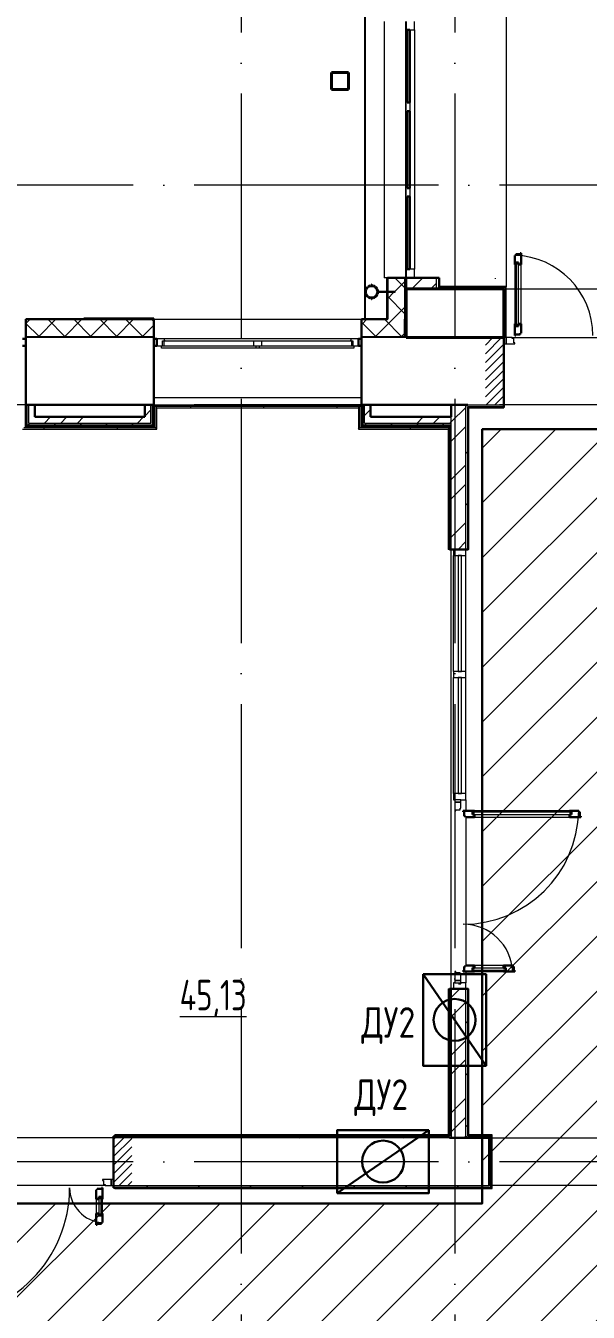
# Model space of a CAD drawing. Header units: millimetres. Extents: x -259809 to 472825, y -397243 to 31861.
# Drawn here: x -36471 to -31864, y -365465 to -354927 of the extents above; entities that cross this region are included whole.
import ezdxf

# ---------------------------------------------------------------- set-up
doc = ezdxf.new("R2010")
doc.units = ezdxf.units.MM
for name, pattern in [('ADSK_Линия сетки', [25, 20, -2.5, 0, -2.5]), ('ADSK_Невидимые', [5, 3, -2]), ('ADSK_Сверху', [450, 300, -150]), ('ADSK_Штриховая_ш2 п1_5', [4.5, 3, -1.5])]:
    doc.linetypes.add(name, pattern=pattern)
for name, color, linetype, lineweight in [('_ Окна', 252, 'Continuous', 30), ('Витраж', 252, 'Continuous', 9), ('Двери', 252, 'Continuous', 9), ('Линии', 7, 'Continuous', 9), ('лс', 5, 'Continuous', 30), ('Марки помещений', 252, 'Continuous', 20), ('Несущие колонны', 252, 'Continuous', 18), ('Обобщенные модели', 252, 'Continuous', 18), ('Ограждение', 252, 'Continuous', 9), ('Окна', 252, 'Continuous', 9), ('Оси', 252, 'Continuous', 9), ('Панели витража', 252, 'Continuous', 9), ('Перекрытие', 252, 'Continuous', 18), ('Стены внутренние', 252, 'Continuous', 18), ('Стены наружные', 252, 'Continuous', 18), ('Стены разрез', 7, 'Continuous', 30), ('Стены штриховка', 7, 'Continuous', 9)]:
    doc.layers.add(name, color=color, linetype=linetype, lineweight=lineweight)
doc.layers.add('Двери открывание', color=7, linetype='Continuous', lineweight=9, true_color=0xc0c0c0)
doc.layers.add('СОТ', color=7, linetype='Continuous')
doc.layers.add('Стены', color=194, linetype='Continuous')
doc.styles.add('GOST 2.304 type A', font='', dxfattribs={"height": 250})
doc.styles.add('GOST Common_3', font='', dxfattribs={"height": 3.5})
doc.styles.get('GOST 2.304 type A').set_extended_font_data('GOST 2.304 type A')
doc.styles.get('GOST Common_3').set_extended_font_data('GOST 2.304 type A')
pattern_1 = [(0, (-32119.8, 94.4), (0, 600), []), (90, (-32119.8, 94.4), (-600, 4e-14), [])]

# ---------------------------------------------------------------- blocks, each defined once
blk = doc.blocks.new('1 этаж')
at = {"layer": 'Двери', "lineweight": 18, "true_color": 0x636466}
h = blk.add_hatch(dxfattribs=at)
h.set_pattern_fill('FP_2', color=251, style=0, pattern_type=2)
h.set_pattern_definition([(45, (-31805.8, -5070.313), (-35.3553, 35.3553), [])])
h.paths.add_polyline_path([(-32556, -5345), (-32556, -4795), (-32706, -4795), (-32706, -5345)])
h.paths.add_polyline_path([(-30806, -5345), (-30656, -5345), (-30656, -4795), (-30806, -4795), (-30806, -4879)])
h = blk.add_hatch(dxfattribs=at)
h.set_pattern_fill('FP_2', color=251, angle=180, style=0, pattern_type=2)
h.set_pattern_definition([(225, (-36375.8, -11545.313), (35.3553, -35.3553), [])])
h.paths.add_polyline_path([(-35601, -11740), (-35601, -11350), (-35751, -11350), (-35751, -11740)])
h.paths.add_polyline_path([(-37401, -11740), (-37251, -11740), (-37251, -11350), (-37401, -11350)])
at = {"layer": 'Обобщенные модели', "lineweight": 9, "true_color": 0x636466}
h = blk.add_hatch(dxfattribs=at)
h.set_pattern_fill('FP_8', color=251, style=0, pattern_type=2)
h.set_pattern_definition([(45, (-32119.82, 94.42), (-106.066, 106.066), [])])
h.paths.add_polyline_path([(-33638, -4468), (-33625, -4467), (-33606, -4457), (-33592, -4439), (-33588, -4420), (-33594, -4397), (-33608, -4380), (-33628, -4371), (-33651, -4372), (-33670, -4382), (-33683, -4400), (-33688, -4420), (-33682, -4442), (-33667, -4460), (-33647, -4468)])
at = {"layer": 'Ограждение', "true_color": 0x636466}
h = blk.add_hatch(dxfattribs=at)
h.set_pattern_fill('FP_25', color=251, style=0, pattern_type=2)
h.set_pattern_definition(pattern_1)
h.paths.add_polyline_path([(-35396, -5370), (-33746, -5370), (-33736, -5360), (-35406, -5360)])
h = blk.add_hatch(dxfattribs=at)
h.set_pattern_fill('FP_25', color=251, style=0, pattern_type=2)
h.set_pattern_definition(pattern_1)
h.paths.add_polyline_path([(-32841, -6530), (-32841, -5370), (-32846, -5365), (-32846, -6530)])
h = blk.add_hatch(dxfattribs=at)
h.set_pattern_fill('FP_25', color=251, style=0, pattern_type=2)
h.set_pattern_definition(pattern_1)
h.paths.add_polyline_path([(-32556, -5370), (-32556, -5365), (-32846, -5365), (-32841, -5370)])
h = blk.add_hatch(dxfattribs=at)
h.set_pattern_fill('FP_25', color=251, style=0, pattern_type=2)
h.set_pattern_definition(pattern_1)
h.paths.add_polyline_path([(-35396, -5545), (-35406, -5535), (-36486, -5535), (-36496, -5545), (-35913, -5545)])
h = blk.add_hatch(dxfattribs=at)
h.set_pattern_fill('FP_25', color=251, style=0, pattern_type=2)
h.set_pattern_definition(pattern_1)
h.paths.add_polyline_path([(-33746, -5545), (-33011, -5545), (-33001, -5535), (-33736, -5535)])
h = blk.add_hatch(dxfattribs=at)
h.set_pattern_fill('FP_25', color=251, style=0, pattern_type=2)
h.set_pattern_definition(pattern_1)
h.paths.add_polyline_path([(-33001, -6530), (-33001, -5535), (-33011, -5545), (-33011, -6530)])
h = blk.add_hatch(dxfattribs=at)
h.set_pattern_fill('FP_25', color=251, style=0, pattern_type=2)
h.set_pattern_definition(pattern_1)
h.paths.add_polyline_path([(-33001, -11335), (-33001, -10130), (-33011, -10130), (-33011, -11325)])
h = blk.add_hatch(dxfattribs=at)
h.set_pattern_fill('FP_26', color=251, style=0, pattern_type=2)
h.set_pattern_definition(pattern_1)
h.paths.add_polyline_path([(-32846, -11330), (-32841, -11325), (-32841, -10130), (-32846, -10130), (-32846, -11119)])
h = blk.add_hatch(dxfattribs=at)
h.set_pattern_fill('FP_25', color=251, style=0, pattern_type=2)
h.set_pattern_definition(pattern_1)
h.paths.add_polyline_path([(-35741, -11335), (-33001, -11335), (-33011, -11325), (-35741, -11325)])
h = blk.add_hatch(dxfattribs=at)
h.set_pattern_fill('FP_25', color=251, style=0, pattern_type=2)
h.set_pattern_definition(pattern_1)
h.paths.add_polyline_path([(-32661, -11330), (-32656, -11330), (-32651, -11325), (-32841, -11325), (-32846, -11330), (-32676, -11330)])
h = blk.add_hatch(dxfattribs=at)
h.set_pattern_fill('FP_25', color=251, style=0, pattern_type=2)
h.set_pattern_definition(pattern_1)
h.paths.add_polyline_path([(-32651, -11765), (-32656, -11760), (-35741, -11760), (-35741, -11765), (-32655, -11765)])
at = {"layer": '_ Окна', "color": 251, "lineweight": 18, "true_color": 0x636466}
for p, q in [((-33356, -2205), (-33356, -2275)), ((-33286, -2275), (-33286, -2205)), ((-33356, -2275), (-33346, -2275)), ((-33326, -2275), (-33286, -2275)), ((-33346, -4235), (-33356, -4235)), ((-33356, -4235), (-33356, -4305)), ((-33286, -4235), (-33326, -4235)), ((-33286, -4305), (-33286, -4235)), ((-35336, -4805), (-35396, -4805)), ((-35396, -4805), (-35396, -4863)), ((-35350, -4863), (-35350, -4822)), ((-35350, -4822), (-35338, -4822)), ((-35332, -4822), (-35336, -4805)), ((-33805, -4805), (-33810, -4822)), ((-33746, -4805), (-33805, -4805)), ((-33804, -4822), (-33792, -4822)), ((-33792, -4822), (-33792, -4863)), ((-33746, -4863), (-33746, -4805)), ((-35396, -4863), (-35358, -4863)), ((-33784, -4863), (-33746, -4863))]:
    blk.add_line(p, q, dxfattribs=at)
at = {"layer": '_ Окна', "color": 251, "true_color": 0x636466}
for p, q in [((-33326, -2275), (-33346, -2275)), ((-33346, -2275), (-33346, -2870)), ((-33326, -2870), (-33326, -2275)), ((-33346, -2870), (-33326, -2870)), ((-33326, -2940), (-33346, -2940)), ((-33346, -2940), (-33346, -3570)), ((-33326, -3570), (-33326, -2940)), ((-33346, -3570), (-33326, -3570)), ((-33326, -3640), (-33346, -3640)), ((-33346, -3640), (-33346, -4235)), ((-33326, -4235), (-33326, -3640)), ((-33346, -4235), (-33326, -4235)), ((-36471, -4805), (-36496, -4805)), ((-35396, -4805), (-35421, -4805)), ((-35396, -4863), (-35396, -4805)), ((-33721, -4805), (-33746, -4805)), ((-33746, -4805), (-33746, -4863)), ((-36496, -4863), (-36471, -4863)), ((-35421, -4863), (-35396, -4863)), ((-33746, -4863), (-33721, -4863))]:
    blk.add_line(p, q, dxfattribs=at)
at = {"layer": 'Витраж', "color": 251, "lineweight": 18, "true_color": 0x636466}
for p, q in [((-32966, -6530), (-32966, -6580)), ((-32866, -6530), (-32966, -6530)), ((-32866, -6580), (-32866, -6530)), ((-32966, -6580), (-32866, -6580))]:
    blk.add_line(p, q, dxfattribs=at)
at = {"layer": 'Витраж', "color": 251, "true_color": 0x636466}
for p, q in [((-32966, -7530), (-32966, -6580)), ((-32866, -7530), (-32866, -6580)), ((-32966, -8530), (-32966, -7580)), ((-32866, -8530), (-32866, -7580))]:
    blk.add_line(p, q, dxfattribs=at)
at = {"layer": 'Витраж', "color": 251, "lineweight": 18, "true_color": 0x636466, "extrusion": (0, 0, -1)}
for p, q in [((-32966, -7530), (-32966, -7580)), ((-32866, -7530), (-32966, -7530)), ((-32966, -7580), (-32866, -7580)), ((-32866, -7580), (-32866, -7530)), ((-32966, -8530), (-32966, -8580)), ((-32866, -8530), (-32966, -8530)), ((-32866, -8580), (-32866, -8530)), ((-32966, -8580), (-32956, -8580)), ((-32906, -8580), (-32866, -8580)), ((-32966, -10080), (-32966, -10130)), ((-32956, -10080), (-32966, -10080)), ((-32866, -10080), (-32906, -10080)), ((-32866, -10130), (-32866, -10080)), ((-32966, -10130), (-32866, -10130))]:
    blk.add_line(p, q, dxfattribs=at)
at = {"layer": 'Двери', "color": 251, "lineweight": 30, "true_color": 0x636466}
for p, q in [((-32414, -4103), (-32422, -4103)), ((-32422, -4103), (-32422, -4112)), ((-32414, -4197), (-32414, -4103)), ((-32456, -4121), (-32464, -4121)), ((-32464, -4121), (-32464, -4197)), ((-32455, -4197), (-32464, -4197)), ((-32422, -4112), (-32456, -4112)), ((-32456, -4112), (-32456, -4121)), ((-32455, -4179), (-32455, -4197)), ((-32434, -4179), (-32455, -4179)), ((-32434, -4197), (-32434, -4179)), ((-32414, -4197), (-32434, -4197)), ((-32464, -4683), (-32464, -4777)), ((-32455, -4683), (-32464, -4683)), ((-32455, -4701), (-32455, -4683)), ((-32434, -4701), (-32455, -4701)), ((-32434, -4683), (-32434, -4701)), ((-32414, -4683), (-32434, -4683)), ((-32414, -4759), (-32414, -4683)), ((-32464, -4777), (-32456, -4777)), ((-32456, -4777), (-32456, -4768)), ((-32456, -4768), (-32422, -4768)), ((-32422, -4768), (-32422, -4759)), ((-32422, -4759), (-32414, -4759)), ((-32794, -8672), (-32888, -8672)), ((-32888, -8672), (-32888, -8680)), ((-32888, -8680), (-32879, -8680)), ((-32879, -8680), (-32879, -8714)), ((-32879, -8714), (-32870, -8714)), ((-32870, -8714), (-32870, -8722)), ((-32870, -8722), (-32794, -8722)), ((-32812, -8681), (-32794, -8681)), ((-32812, -8702), (-32812, -8681)), ((-32794, -8702), (-32812, -8702)), ((-32794, -8681), (-32794, -8672)), ((-32794, -8722), (-32794, -8702)), ((-31942, -8672), (-32018, -8672)), ((-32018, -8681), (-32018, -8672)), ((-32000, -8681), (-32018, -8681)), ((-32018, -8702), (-32000, -8702)), ((-32018, -8722), (-32018, -8702)), ((-32018, -8722), (-31924, -8722)), ((-32000, -8702), (-32000, -8681)), ((-31942, -8680), (-31942, -8672)), ((-31933, -8680), (-31942, -8680)), ((-31933, -8714), (-31933, -8680)), ((-31924, -8714), (-31933, -8714)), ((-31924, -8722), (-31924, -8714)), ((-32879, -9980), (-32888, -9980)), ((-32888, -9980), (-32888, -9988)), ((-32888, -9988), (-32794, -9988)), ((-32879, -9946), (-32879, -9980)), ((-32870, -9946), (-32879, -9946)), ((-32794, -9938), (-32870, -9938)), ((-32870, -9938), (-32870, -9946)), ((-32794, -9958), (-32812, -9958)), ((-32812, -9958), (-32812, -9979)), ((-32812, -9979), (-32794, -9979)), ((-32794, -9938), (-32794, -9958)), ((-32794, -9979), (-32794, -9988)), ((-32482, -9938), (-32558, -9938)), ((-32558, -9938), (-32558, -9958)), ((-32558, -9958), (-32540, -9958)), ((-32558, -9979), (-32558, -9988)), ((-32540, -9979), (-32558, -9979)), ((-32558, -9988), (-32464, -9988)), ((-32540, -9958), (-32540, -9979)), ((-32482, -9946), (-32482, -9938)), ((-32473, -9946), (-32482, -9946)), ((-32473, -9980), (-32473, -9946)), ((-32464, -9980), (-32473, -9980)), ((-32464, -9988), (-32464, -9980)), ((-35885, -11776), (-35893, -11776)), ((-35893, -11776), (-35893, -11852)), ((-35885, -11767), (-35885, -11776)), ((-35851, -11767), (-35885, -11767)), ((-35843, -11758), (-35851, -11758)), ((-35851, -11758), (-35851, -11767)), ((-35843, -11852), (-35843, -11758)), ((-35893, -11852), (-35873, -11852)), ((-35873, -11852), (-35873, -11834)), ((-35873, -11834), (-35852, -11834)), ((-35852, -11834), (-35852, -11852)), ((-35852, -11852), (-35843, -11852)), ((-35893, -11968), (-35893, -12062)), ((-35893, -11968), (-35873, -11968)), ((-35873, -11968), (-35873, -11986)), ((-35873, -11986), (-35852, -11986)), ((-35852, -11968), (-35843, -11968)), ((-35852, -11986), (-35852, -11968)), ((-35843, -12044), (-35843, -11968)), ((-35893, -12062), (-35885, -12062)), ((-35885, -12062), (-35885, -12053)), ((-35885, -12053), (-35851, -12053)), ((-35851, -12053), (-35851, -12044)), ((-35851, -12044), (-35843, -12044))]:
    blk.add_line(p, q, dxfattribs=at)
at = {"layer": 'Двери', "color": 251, "true_color": 0x636466}
for p, q in [((-32464, -4197), (-32464, -4683)), ((-32455, -4179), (-32455, -4701)), ((-32434, -4179), (-32455, -4179)), ((-32434, -4701), (-32434, -4179)), ((-32414, -4683), (-32414, -4197)), ((-32455, -4701), (-32434, -4701)), ((-32556, -4795), (-32556, -4845)), ((-32536, -4795), (-32556, -4795)), ((-32556, -4845), (-32536, -4845)), ((-32536, -4845), (-32536, -4795)), ((-32487, -4795), (-32536, -4795)), ((-32536, -4795), (-32536, -4845)), ((-32536, -4845), (-32464, -4845)), ((-32487, -4803), (-32487, -4795)), ((-32473, -4803), (-32487, -4803)), ((-32473, -4837), (-32473, -4803)), ((-32464, -4837), (-32473, -4837)), ((-32464, -4845), (-32464, -4837)), ((-32906, -8580), (-32956, -8580)), ((-32956, -8580), (-32956, -8600)), ((-32956, -8600), (-32906, -8600)), ((-32906, -8600), (-32956, -8600)), ((-32956, -8600), (-32956, -8672)), ((-32906, -8600), (-32906, -8580)), ((-32906, -8649), (-32906, -8600)), ((-32956, -8672), (-32948, -8672)), ((-32948, -8672), (-32948, -8663)), ((-32948, -8663), (-32914, -8663)), ((-32914, -8663), (-32914, -8649)), ((-32914, -8649), (-32906, -8649)), ((-32812, -8681), (-32812, -8702)), ((-32000, -8681), (-32812, -8681)), ((-32812, -8702), (-32000, -8702)), ((-32018, -8672), (-32794, -8672)), ((-32794, -8722), (-32018, -8722)), ((-32000, -8702), (-32000, -8681)), ((-32948, -9988), (-32956, -9988)), ((-32956, -9988), (-32956, -10060)), ((-32948, -9997), (-32948, -9988)), ((-32914, -9997), (-32948, -9997)), ((-32914, -10011), (-32914, -9997)), ((-32812, -9958), (-32540, -9958)), ((-32812, -9979), (-32812, -9958)), ((-32540, -9979), (-32812, -9979)), ((-32558, -9938), (-32794, -9938)), ((-32794, -9988), (-32558, -9988)), ((-32540, -9958), (-32540, -9979)), ((-32906, -10060), (-32956, -10060)), ((-32956, -10060), (-32956, -10080)), ((-32956, -10060), (-32906, -10060)), ((-32956, -10080), (-32906, -10080)), ((-32906, -10011), (-32914, -10011)), ((-32906, -10060), (-32906, -10011)), ((-32906, -10080), (-32906, -10060)), ((-35771, -11690), (-35843, -11690)), ((-35843, -11690), (-35843, -11698)), ((-35751, -11690), (-35771, -11690)), ((-35771, -11690), (-35771, -11740)), ((-35771, -11740), (-35771, -11690)), ((-35751, -11740), (-35751, -11690)), ((-35843, -11698), (-35834, -11698)), ((-35834, -11698), (-35834, -11732)), ((-35834, -11732), (-35820, -11732)), ((-35820, -11732), (-35820, -11740)), ((-35820, -11740), (-35771, -11740)), ((-35771, -11740), (-35751, -11740)), ((-35893, -11852), (-35893, -11968)), ((-35873, -11834), (-35873, -11986)), ((-35852, -11834), (-35873, -11834)), ((-35852, -11986), (-35852, -11834)), ((-35843, -11968), (-35843, -11852)), ((-35873, -11986), (-35852, -11986))]:
    blk.add_line(p, q, dxfattribs=at)
at = {"layer": 'Двери', "color": 251, "linetype": 'ADSK_Штриховая_ш2 п1_5', "true_color": 0x636466}
for p, q in [((-32556, -4795), (-32706, -4795)), ((-32556, -5345), (-32556, -4795)), ((-32706, -5345), (-32556, -5345)), ((-35601, -11350), (-35751, -11350)), ((-35751, -11350), (-35751, -11740)), ((-35751, -11740), (-35601, -11740))]:
    blk.add_line(p, q, dxfattribs=at)
at = {"layer": 'Двери открывание', "color": 251, "true_color": 0x636466}
for centre, radius, start, end in [((-32482, -4777), 656, 0, 88.4277), ((-32888, -8654), 946, 270, 358.9097), ((-32888, -10006), 406, 2.541, 90), ((-37177, -11758), 1066, 270.9675, 0), ((-35825, -11758), 286, 180, 266.3916)]:
    blk.add_arc(centre, radius, start, end, dxfattribs=at)
at = {"layer": 'Линии', "color": 251, "linetype": 'ADSK_Невидимые', "ltscale": 100, "true_color": 0x636466}
blk.add_line((-32627, -4307), (-32627, -4314), dxfattribs=at)
at = {"layer": 'Линии', "color": 251, "linetype": 'ADSK_Сверху', "ltscale": 100, "true_color": 0x636466}
for p, q in [((-32556, -4395), (-30806, -4395)), ((-32676, -11350), (-30656, -11350)), ((-30656, -11740), (-32676, -11740))]:
    blk.add_line(p, q, dxfattribs=at)
at = {"layer": 'Несущие колонны', "color": 251, "lineweight": 40, "true_color": 0x636466}
for p, q in [((-33966, -2763), (-33967, -2623)), ((-33967, -2623), (-33827, -2623)), ((-33827, -2623), (-33967, -2623)), ((-33967, -2623), (-33966, -2763)), ((-33827, -2623), (-33826, -2763)), ((-33826, -2763), (-33827, -2623)), ((-33826, -2763), (-33966, -2763)), ((-33966, -2763), (-33826, -2763)), ((-33356, -4395), (-32556, -4395)), ((-33356, -4795), (-33356, -4395)), ((-33356, -4395), (-33356, -4795)), ((-32556, -4395), (-33106, -4395)), ((-32556, -4395), (-32556, -4795)), ((-32556, -4795), (-32556, -4395)), ((-32556, -4795), (-33356, -4795)), ((-33356, -4795), (-32706, -4795)), ((-32706, -4795), (-32556, -4795))]:
    blk.add_line(p, q, dxfattribs=at)
at = {"layer": 'Несущие колонны', "color": 251, "true_color": 0x636466}
blk.add_line((-33106, -4395), (-33356, -4395), dxfattribs=at)
at = {"layer": 'Обобщенные модели', "color": 251, "true_color": 0x636466}
for p, q in [((-33637, -4358), (-33639, -4358)), ((-33639, -4358), (-33639, -4368)), ((-33637, -4358), (-33639, -4358)), ((-33639, -4358), (-33639, -4368)), ((-33637, -4358), (-33639, -4358)), ((-33639, -4358), (-33639, -4368)), ((-33637, -4358), (-33639, -4358)), ((-33639, -4358), (-33639, -4368)), ((-33639, -4370), (-33639, -4368)), ((-33637, -4370), (-33639, -4370)), ((-33637, -4368), (-33637, -4358)), ((-33637, -4368), (-33637, -4358)), ((-33637, -4368), (-33637, -4358)), ((-33637, -4368), (-33637, -4358)), ((-33637, -4368), (-33637, -4370)), ((-33446, -4416), (-33586, -4416)), ((-33586, -4416), (-33586, -4419)), ((-33586, -4420), (-33586, -4423)), ((-33586, -4423), (-33446, -4423)), ((-33446, -4423), (-33446, -4416)), ((-33639, -4472), (-33639, -4470)), ((-33639, -4470), (-33637, -4470)), ((-33639, -4472), (-33639, -4482)), ((-33639, -4472), (-33639, -4482)), ((-33639, -4472), (-33639, -4482)), ((-33639, -4472), (-33639, -4482)), ((-33639, -4482), (-33637, -4482)), ((-33639, -4482), (-33637, -4482)), ((-33639, -4482), (-33637, -4482)), ((-33639, -4482), (-33637, -4482)), ((-33637, -4470), (-33637, -4472)), ((-33637, -4482), (-33637, -4472)), ((-33637, -4482), (-33637, -4472)), ((-33637, -4482), (-33637, -4472)), ((-33637, -4482), (-33637, -4472))]:
    blk.add_line(p, q, dxfattribs=at)
for radius, start, end in [(52, 0, 180), (52, 180, 0), (50, 0, 180), (50, 180, 0)]:
    blk.add_arc((-33638, -4420), radius, start, end, dxfattribs=at)
at = {"layer": 'Обобщенные модели', "color": 251, "lineweight": 40, "true_color": 0x636466}
for start, end in [(156.6941, 180), (180, 203.3059), (130.583, 152.8285), (103.6312, 126.2008), (78.9964, 101.0036), (53.7992, 76.3688), (27.1715, 49.417), (0, 23.3059), (336.6941, 0), (207.1715, 228.9232), (233.7992, 256.3688), (258.9964, 281.0036), (283.6312, 306.2008), (310.583, 332.8285)]:
    blk.add_arc((-33638, -4420), 50, start, end, dxfattribs=at)
at = {"layer": 'Ограждение', "color": 251, "true_color": 0x636466}
for p, q in [((-32536, -990), (-32536, -4380)), ((-32536, -4380), (-32541, -4380)), ((-35396, -5370), (-35406, -5360)), ((-35406, -5360), (-35406, -5535)), ((-35396, -5545), (-35396, -5370)), ((-35396, -5370), (-33746, -5370)), ((-33746, -5370), (-33736, -5360)), ((-33746, -5370), (-33746, -5545)), ((-33736, -5535), (-33736, -5360)), ((-32841, -5370), (-32846, -5365)), ((-32841, -6530), (-32841, -5370)), ((-32841, -5370), (-32556, -5370)), ((-32556, -5365), (-32556, -5370)), ((-36496, -5545), (-35396, -5545)), ((-35406, -5535), (-36486, -5535)), ((-35396, -5545), (-35406, -5535)), ((-33746, -5545), (-33736, -5535)), ((-33746, -5545), (-33011, -5545)), ((-33001, -5535), (-33736, -5535)), ((-33001, -5535), (-33011, -5545)), ((-33011, -5545), (-33011, -6530)), ((-33001, -6530), (-33011, -6530)), ((-32841, -6530), (-32846, -6530)), ((-33011, -10130), (-33001, -10130)), ((-33011, -10130), (-33011, -11325)), ((-32846, -10130), (-32841, -10130)), ((-32841, -11325), (-32841, -10130)), ((-35741, -11335), (-35741, -11325)), ((-33011, -11325), (-35741, -11325)), ((-33011, -11325), (-33001, -11335)), ((-32841, -11325), (-32846, -11330)), ((-32651, -11325), (-32841, -11325)), ((-32651, -11325), (-32656, -11330)), ((-32651, -11765), (-32651, -11325)), ((-35741, -11765), (-35741, -11760)), ((-35741, -11765), (-32651, -11765)), ((-32651, -11765), (-32656, -11760))]:
    blk.add_line(p, q, dxfattribs=at)
at = {"layer": 'Окна', "color": 251, "true_color": 0x636466}
for p, q in [((-33536, -2205), (-33536, -4305)), ((-33357, -4305), (-33357, -2205)), ((-33356, -4235), (-33356, -2275)), ((-33286, -2275), (-33286, -4235)), ((-33326, -2870), (-33326, -2940)), ((-33326, -3570), (-33326, -3640)), ((-33506, -4305), (-33536, -4305)), ((-35338, -4822), (-34606, -4822)), ((-35338, -4863), (-35338, -4822)), ((-33805, -4805), (-35336, -4805)), ((-34606, -4822), (-34536, -4822)), ((-34606, -4822), (-34606, -4863)), ((-34536, -4822), (-33804, -4822)), ((-34536, -4863), (-34536, -4822)), ((-33804, -4822), (-33804, -4863)), ((-35358, -4863), (-34586, -4863)), ((-35358, -4880), (-35358, -4863)), ((-34586, -4880), (-35358, -4880)), ((-34586, -4863), (-34556, -4863)), ((-34586, -4863), (-34586, -4880)), ((-34556, -4880), (-34586, -4880)), ((-34556, -4863), (-33784, -4863)), ((-34556, -4880), (-34556, -4863)), ((-33784, -4880), (-34556, -4880)), ((-33784, -4863), (-33784, -4880))]:
    blk.add_line(p, q, dxfattribs=at)
at = {"layer": 'Оси', "color": 251, "linetype": 'ADSK_Линия сетки', "ltscale": 100, "true_color": 0x636466}
for p, q in [((-34706, 32205), (-34706, -33771)), ((-32956, 32205), (-32956, -33771)), ((4411, -3545), (-72528, -3545)), ((4411, -5345), (-72528, -5345)), ((4411, -11545), (-72528, -11545))]:
    blk.add_line(p, q, dxfattribs=at)
at = {"layer": 'Панели витража', "color": 251, "lineweight": 18, "true_color": 0x636466}
for p, q in [((-32928, -6580), (-32928, -7530)), ((-32903, -6580), (-32928, -6580)), ((-32903, -7530), (-32903, -6580)), ((-32928, -7530), (-32903, -7530)), ((-32928, -7580), (-32928, -8530)), ((-32903, -7580), (-32928, -7580)), ((-32903, -8530), (-32903, -7580)), ((-32928, -8530), (-32903, -8530))]:
    blk.add_line(p, q, dxfattribs=at)
at = {"layer": 'Перекрытие', "color": 251, "ltscale": 100, "true_color": 0x636466}
blk.add_line((-32487, -4795), (-30875, -4795), dxfattribs=at)
at = {"layer": 'Стены', "color": 251, "true_color": 0x636466}
for p, q in [((-33691, -4643), (-33691, 11053)), ((-33511, -4417), (-33511, -4305)), ((-33511, -4643), (-33511, -4422))]:
    blk.add_line(p, q, dxfattribs=at)
at = {"layer": 'Стены внутренние', "color": 251, "lineweight": 30, "true_color": 0x636466}
for p, q in [((-33508, -4305), (-33508, -4417)), ((-33366, -4305), (-33508, -4305)), ((-33508, -4422), (-33508, -4643)), ((-35421, -4643), (-36471, -4643)), ((-36471, -4643), (-36471, -4785)), ((-35421, -4785), (-35421, -4643)), ((-33508, -4643), (-33721, -4643)), ((-33721, -4643), (-33721, -4785)), ((-33356, -4643), (-33366, -4643)), ((-36471, -4795), (-36471, -5345)), ((-35421, -5345), (-35421, -4795)), ((-33721, -4795), (-33721, -5345)), ((-32556, -4795), (-33356, -4795)), ((-32556, -5345), (-32556, -4795)), ((-36396, -5345), (-35496, -5345)), ((-33646, -5345), (-32986, -5345)), ((-35751, -11350), (-35751, -11740)), ((-32676, -11350), (-32866, -11350))]:
    blk.add_line(p, q, dxfattribs=at)
at = {"layer": 'Стены внутренние', "color": 251, "linetype": 'Continuous', "lineweight": 9, "true_color": 0x636466}
for p, q in [((-33366, -4387), (-33446, -4307)), ((-33506, -4474), (-33455, -4423)), ((-33449, -4417), (-33366, -4334)), ((-33366, -4599), (-33506, -4459)), ((-33465, -4645), (-33366, -4546)), ((-36469, -4679), (-36435, -4645)), ((-36362, -4785), (-36469, -4678)), ((-36363, -4785), (-36223, -4645)), ((-36324, -4643), (-36325, -4645)), ((-36150, -4785), (-36290, -4645)), ((-36151, -4785), (-36011, -4645)), ((-35938, -4785), (-36078, -4645)), ((-35939, -4785), (-35799, -4645)), ((-35725, -4785), (-35865, -4645)), ((-35727, -4785), (-35587, -4645)), ((-35513, -4785), (-35653, -4645)), ((-35515, -4785), (-35423, -4693)), ((-35423, -4664), (-35441, -4645)), ((-33719, -4687), (-33678, -4645)), ((-33604, -4785), (-33719, -4671)), ((-33605, -4785), (-33465, -4645)), ((-33392, -4785), (-33532, -4645)), ((-33393, -4785), (-33356, -4748))]:
    blk.add_line(p, q, dxfattribs=at)
at = {"layer": 'Стены внутренние', "color": 251, "true_color": 0x636466}
for p, q in [((-35421, -4643), (-33721, -4643)), ((-33356, -4785), (-33356, -4719)), ((-35421, -4795), (-36471, -4795)), ((-33356, -4795), (-33721, -4795)), ((-33366, -4785), (-33356, -4785)), ((-35421, -5285), (-33721, -5285)), ((-32851, -5345), (-32556, -5345)), ((-33001, -11350), (-40636, -11350)), ((-35820, -11740), (-37182, -11740)), ((-35751, -11740), (-32676, -11740))]:
    blk.add_line(p, q, dxfattribs=at)
at = {"layer": 'Стены наружные', "color": 251, "lineweight": 30, "true_color": 0x636466}
for p, q in [((-33086, -4305), (-33366, -4305)), ((-33356, -4719), (-33356, -4305)), ((-33086, -4380), (-33086, -4305)), ((-33106, -4395), (-32556, -4395)), ((-33091, -4380), (-32541, -4380)), ((-32556, -4395), (-32556, -4795)), ((-32541, -4795), (-32541, -4380)), ((-35421, -4638), (-35996, -4638)), ((-35996, -4638), (-35996, -4643)), ((-35421, -4643), (-35421, -4638)), ((-33366, -4643), (-33366, -4785)), ((-36471, -4785), (-36471, -4795)), ((-35421, -4795), (-35421, -4785)), ((-33721, -4785), (-33721, -4795)), ((-33356, -4795), (-33356, -4785)), ((-36396, -5345), (-36471, -5345)), ((-36471, -5345), (-36471, -5525)), ((-36396, -5445), (-36396, -5345)), ((-35496, -5345), (-35496, -5445)), ((-35421, -5345), (-35496, -5345)), ((-35421, -5525), (-35421, -5345)), ((-33646, -5345), (-33721, -5345)), ((-33721, -5345), (-33721, -5525)), ((-33646, -5445), (-33646, -5345)), ((-32986, -5345), (-32986, -5445)), ((-32851, -5345), (-32986, -5345)), ((-32851, -5365), (-32851, -5360)), ((-32846, -5365), (-32556, -5365)), ((-32846, -6530), (-32846, -5365)), ((-32556, -5365), (-32556, -5345)), ((-35496, -5445), (-36396, -5445)), ((-32986, -5445), (-33646, -5445)), ((-36471, -5520), (-35421, -5520)), ((-35421, -5520), (-36471, -5520)), ((-36471, -5525), (-35421, -5525)), ((-33721, -5520), (-32986, -5520)), ((-32986, -5520), (-33721, -5520)), ((-33721, -5525), (-33001, -5525)), ((-33001, -5525), (-33001, -6530)), ((-33001, -6530), (-32846, -6530)), ((-32846, -10130), (-33001, -10130)), ((-33001, -10130), (-33001, -11335)), ((-32846, -11330), (-32846, -10130)), ((-33001, -11335), (-35751, -11335)), ((-35751, -11335), (-35751, -11350)), ((-33001, -11350), (-32866, -11350)), ((-32866, -11350), (-32866, -11335)), ((-32846, -11335), (-32851, -11335)), ((-32656, -11330), (-32846, -11330)), ((-32661, -11335), (-32676, -11335)), ((-32676, -11350), (-32676, -11740)), ((-32661, -11740), (-32661, -11335)), ((-32656, -11760), (-32656, -11330)), ((-35751, -11740), (-35751, -11760)), ((-35751, -11760), (-32656, -11760))]:
    blk.add_line(p, q, dxfattribs=at)
at = {"layer": 'Стены наружные', "color": 251, "linetype": 'Continuous', "lineweight": 9, "true_color": 0x636466}
for p, q in [((-33356, -4306), (-33366, -4306)), ((-33309, -4395), (-33219, -4305)), ((-33356, -4406), (-33366, -4406)), ((-33152, -4395), (-33106, -4349)), ((-33091, -4341), (-33086, -4336)), ((-32791, -4395), (-32776, -4380)), ((-33356, -4506), (-33366, -4506)), ((-33356, -4606), (-33366, -4606)), ((-32556, -4584), (-32541, -4569)), ((-35421, -4643), (-35423, -4638)), ((-33356, -4706), (-33366, -4706)), ((-35446, -5353), (-35438, -5345)), ((-32986, -5486), (-32866, -5366)), ((-32851, -5374), (-32846, -5369)), ((-32842, -5365), (-32837, -5360)), ((-32771, -5365), (-32766, -5360)), ((-32701, -5365), (-32696, -5360)), ((-32630, -5365), (-32625, -5360)), ((-32559, -5365), (-32556, -5362)), ((-36318, -5495), (-36268, -5445)), ((-36183, -5495), (-36133, -5445)), ((-36048, -5495), (-35998, -5445)), ((-35555, -5495), (-35505, -5445)), ((-35496, -5437), (-35446, -5387)), ((-33696, -5433), (-33646, -5383)), ((-33265, -5495), (-33215, -5445)), ((-33130, -5495), (-33080, -5445)), ((-32851, -5445), (-32846, -5440)), ((-36467, -5525), (-36462, -5520)), ((-36462, -5520), (-36449, -5508)), ((-36449, -5508), (-36437, -5495)), ((-36250, -5520), (-36237, -5508)), ((-36237, -5508), (-36225, -5495)), ((-36042, -5525), (-36037, -5520)), ((-36037, -5520), (-36025, -5508)), ((-36025, -5508), (-36012, -5495)), ((-35825, -5520), (-35813, -5508)), ((-35813, -5508), (-35800, -5495)), ((-35618, -5525), (-35613, -5520)), ((-35613, -5520), (-35601, -5508)), ((-35601, -5508), (-35588, -5495)), ((-33704, -5520), (-33692, -5508)), ((-33692, -5508), (-33679, -5495)), ((-33497, -5525), (-33492, -5520)), ((-33492, -5520), (-33479, -5508)), ((-33479, -5508), (-33467, -5495)), ((-33280, -5520), (-33267, -5508)), ((-33267, -5508), (-33255, -5495)), ((-33073, -5525), (-33068, -5520)), ((-33068, -5520), (-33055, -5508)), ((-33055, -5508), (-33043, -5495)), ((-32995, -5495), (-32986, -5486)), ((-32986, -5643), (-32866, -5523)), ((-32851, -5516), (-32846, -5511)), ((-32851, -5586), (-32846, -5581)), ((-32851, -5657), (-32846, -5652)), ((-32866, -5743), (-32851, -5728)), ((-32851, -5728), (-32846, -5723)), ((-32851, -5798), (-32846, -5793)), ((-33001, -5878), (-32986, -5863)), ((-32986, -5958), (-32866, -5838)), ((-32851, -5869), (-32846, -5864)), ((-32986, -6115), (-32866, -5995)), ((-32851, -5940), (-32846, -5935)), ((-32851, -6011), (-32846, -6006)), ((-32851, -6081), (-32846, -6076)), ((-32866, -6167), (-32851, -6152)), ((-32851, -6152), (-32846, -6147)), ((-33001, -6302), (-32986, -6287)), ((-32986, -6429), (-32866, -6309)), ((-32851, -6223), (-32846, -6218)), ((-32851, -6293), (-32846, -6288)), ((-32851, -6364), (-32846, -6359)), ((-32930, -6530), (-32866, -6466)), ((-32851, -6435), (-32846, -6430)), ((-32851, -6506), (-32846, -6501)), ((-32986, -10201), (-32915, -10130)), ((-32851, -10183), (-32846, -10178)), ((-32986, -10358), (-32866, -10238)), ((-32851, -10253), (-32846, -10248)), ((-32851, -10324), (-32846, -10319)), ((-32866, -10410), (-32851, -10395)), ((-32851, -10395), (-32846, -10390)), ((-33001, -10545), (-32986, -10530)), ((-32851, -10465), (-32846, -10460)), ((-32851, -10536), (-32846, -10531)), ((-32986, -10672), (-32866, -10552)), ((-32851, -10607), (-32846, -10602)), ((-32986, -10829), (-32866, -10709)), ((-32851, -10677), (-32846, -10672)), ((-32851, -10748), (-32846, -10743)), ((-32866, -10834), (-32851, -10819)), ((-32851, -10819), (-32846, -10814)), ((-33001, -10969), (-32986, -10954)), ((-32851, -10890), (-32846, -10885)), ((-32851, -10960), (-32846, -10955)), ((-32986, -11144), (-32866, -11024)), ((-32851, -11031), (-32846, -11026)), ((-32851, -11102), (-32846, -11097)), ((-32851, -11172), (-32846, -11167)), ((-32986, -11301), (-32866, -11181)), ((-32866, -11258), (-32851, -11243)), ((-32851, -11243), (-32846, -11238)), ((-35504, -11350), (-35489, -11335)), ((-35079, -11350), (-35064, -11335)), ((-34655, -11350), (-34640, -11335)), ((-34231, -11350), (-34216, -11335)), ((-33806, -11350), (-33791, -11335)), ((-33382, -11350), (-33367, -11335)), ((-32851, -11314), (-32846, -11309)), ((-32802, -11335), (-32797, -11330)), ((-32731, -11335), (-32726, -11330)), ((-32661, -11336), (-32660, -11335)), ((-32660, -11335), (-32656, -11331)), ((-32676, -11492), (-32661, -11477)), ((-32661, -11407), (-32656, -11402)), ((-32661, -11477), (-32656, -11472)), ((-32661, -11548), (-32656, -11543)), ((-32661, -11619), (-32656, -11614)), ((-32661, -11690), (-32656, -11685)), ((-35701, -11760), (-35696, -11755)), ((-35631, -11760), (-35626, -11755)), ((-35560, -11760), (-35555, -11755)), ((-35489, -11760), (-35484, -11755)), ((-35484, -11755), (-35469, -11740)), ((-35419, -11760), (-35414, -11755)), ((-35348, -11760), (-35343, -11755)), ((-35277, -11760), (-35272, -11755)), ((-35206, -11760), (-35201, -11755)), ((-35136, -11760), (-35131, -11755)), ((-35065, -11760), (-35060, -11755)), ((-35060, -11755), (-35045, -11740)), ((-34994, -11760), (-34989, -11755)), ((-34924, -11760), (-34919, -11755)), ((-34853, -11760), (-34848, -11755)), ((-34782, -11760), (-34777, -11755)), ((-34711, -11760), (-34706, -11755)), ((-34641, -11760), (-34636, -11755)), ((-34636, -11755), (-34621, -11740)), ((-34570, -11760), (-34565, -11755)), ((-34499, -11760), (-34494, -11755)), ((-34429, -11760), (-34424, -11755)), ((-34358, -11760), (-34353, -11755)), ((-34287, -11760), (-34282, -11755)), ((-34216, -11760), (-34211, -11755)), ((-34211, -11755), (-34196, -11740)), ((-34146, -11760), (-34141, -11755)), ((-34075, -11760), (-34070, -11755)), ((-34004, -11760), (-33999, -11755)), ((-33934, -11760), (-33929, -11755)), ((-33863, -11760), (-33858, -11755)), ((-33792, -11760), (-33787, -11755)), ((-33787, -11755), (-33772, -11740)), ((-33722, -11760), (-33717, -11755)), ((-33651, -11760), (-33646, -11755)), ((-33580, -11760), (-33575, -11755)), ((-33509, -11760), (-33504, -11755)), ((-33439, -11760), (-33434, -11755)), ((-33368, -11760), (-33363, -11755)), ((-33363, -11755), (-33348, -11740)), ((-33297, -11760), (-33292, -11755)), ((-33227, -11760), (-33222, -11755)), ((-33156, -11760), (-33151, -11755)), ((-33085, -11760), (-33080, -11755)), ((-33014, -11760), (-33009, -11755)), ((-32944, -11760), (-32939, -11755)), ((-32939, -11755), (-32924, -11740)), ((-32873, -11760), (-32868, -11755)), ((-32802, -11760), (-32797, -11755)), ((-32732, -11760), (-32727, -11755)), ((-32661, -11760), (-32656, -11755)), ((-32661, -11760), (-32661, -11760))]:
    blk.add_line(p, q, dxfattribs=at)
at = {"layer": 'Стены наружные', "color": 251, "true_color": 0x636466}
for p, q in [((-33356, -4395), (-33106, -4395)), ((-35421, -5345), (-33721, -5345)), ((-33721, -5360), (-35421, -5360)), ((-32986, -10130), (-32986, -6530)), ((-32866, -8580), (-32866, -8672)), ((-32866, -8722), (-32866, -9938)), ((-32866, -9988), (-32866, -10080))]:
    blk.add_line(p, q, dxfattribs=at)
at = {"layer": 'Стены разрез', "color": 251, "true_color": 0x636466}
for p, q in [((-32926, -10080), (-32926, -10085)), ((-32926, -10085), (-32906, -10085)), ((-32906, -10085), (-32906, -10080))]:
    blk.add_line(p, q, dxfattribs=at)
at = {"layer": 'Стены штриховка', "color": 251, "true_color": 0x636466}
for p, q in [((-33506, -4417), (-33506, -4307)), ((-33506, -4307), (-33366, -4307)), ((-33366, -4643), (-33366, -4305)), ((-33106, -4395), (-33106, -4305)), ((-33091, -4305), (-33091, -4395)), ((-33506, -4645), (-33506, -4422)), ((-36471, -4719), (-36469, -4719)), ((-35423, -4645), (-36469, -4645)), ((-36469, -4645), (-36469, -4719)), ((-35423, -4719), (-35423, -4645)), ((-35423, -4719), (-35421, -4719)), ((-33721, -4719), (-33719, -4719)), ((-33719, -4645), (-33719, -4719)), ((-33506, -4645), (-33719, -4645)), ((-33508, -4643), (-33506, -4643)), ((-36471, -4785), (-35421, -4785)), ((-33721, -4785), (-33366, -4785)), ((-36458, -5508), (-36458, -5345)), ((-36446, -5495), (-36446, -5345)), ((-35446, -5495), (-35446, -5345)), ((-35433, -5508), (-35433, -5345)), ((-33708, -5508), (-33708, -5345)), ((-33696, -5495), (-33696, -5345)), ((-32866, -6530), (-32866, -5345)), ((-32851, -5360), (-32556, -5360)), ((-32851, -6530), (-32851, -5365)), ((-32986, -6530), (-32986, -5445)), ((-36458, -5508), (-35433, -5508)), ((-36446, -5495), (-35446, -5495)), ((-33708, -5508), (-32986, -5508)), ((-33696, -5495), (-32986, -5495)), ((-32986, -10130), (-32986, -11350)), ((-32866, -11335), (-32866, -10130)), ((-32851, -11335), (-32851, -10130)), ((-32676, -11335), (-32846, -11335)), ((-35751, -11755), (-32661, -11755)), ((-32661, -11755), (-32661, -11740))]:
    blk.add_line(p, q, dxfattribs=at)
at = {"layer": 'Марки помещений', "color": 251, "true_color": 0x636466, "style": 'GOST Common_3', "width": 0.9}
blk.add_text('%%U45,13', height=250, dxfattribs=at).set_placement((-35210, -10305))
blk = doc.blocks.new('Вытяжка')
at = {"layer": 'лс', "color": 3, "lineweight": 30}
blk.add_line((-375, -258), (375, 258), dxfattribs=at)
blk.add_lwpolyline([(-375, -258), (375, -258), (375, 258), (-375, 258)], close=True, dxfattribs=at)
blk.add_circle((0, 0), 172, dxfattribs=at)

msp = doc.modelspace()

# ---------------------------------------------------------------- hatches: boundary and pattern name
at = {"layer": 'лс', "lineweight": 5}
h = msp.add_hatch(dxfattribs=at)
h.set_pattern_fill('ANSI31', color=4, scale=100)
h.set_pattern_definition([(45, (7e-12, 55557.13), (-224.5064, 224.5064), [])])
h.paths.add_polyline_path([(-29282, -366334), (-4405, -366334), (-4405, -364593), (-5982, -364593), (-5982, -364589), (-8830, -364589), (-8830, -364592), (-30596, -364592), (-30596, -358232), (-32732, -358232), (-32732, -364573), (-40514, -364573), (-40514, -366446), (-39730, -366446), (-39730, -369715), (-34251, -369715), (-34251, -372621), (-29282, -372621)])
edge = h.paths.add_edge_path(flags=16)
edge.add_ellipse((-39268, -365127), major_axis=(912, 0), ratio=0.29514, start_angle=0, end_angle=360)
h.paths.add_polyline_path([(-39746, -365399), (-38818, -365399), (-38818, -364890), (-39746, -364890)], flags=16)

# ---------------------------------------------------------------- linework, layer by layer
at = {"layer": 'лс', "color": 4, "lineweight": 30}
msp.add_lwpolyline([(-40514, -364573), (-32732, -364573), (-32732, -358232), (-30596, -358232), (-30596, -364592), (-8830, -364592), (-8830, -364589), (-5982, -364589), (-5982, -364593), (-4405, -364593), (-4405, -366334), (-29282, -366334), (-29282, -372621), (-34251, -372621), (-34251, -369715), (-39730, -369715), (-39730, -366446), (-40514, -366446)], close=True, dxfattribs=at)

# ---------------------------------------------------------------- block references
msp.add_blockref('1 этаж', (0, -352687))
at = {"layer": 'лс', "color": 1, "lineweight": 30}
for p, rotation in [((-32958, -363071), 270), ((-33544, -364231), 180)]:
    msp.add_blockref('Вытяжка', p, dxfattribs=dict(at, rotation=rotation))

# ---------------------------------------------------------------- texts
at = {"layer": 'СОТ', "color": 3, "char_height": 250, "width": 1872.2, "attachment_point": 5, "style": 'GOST 2.304 type A'}
for insert in [(-33501, -363117), (-33559, -363708)]:
    msp.add_mtext('ДУ2', dxfattribs=dict(at, insert=insert))

doc.saveas('drawing.dxf')
